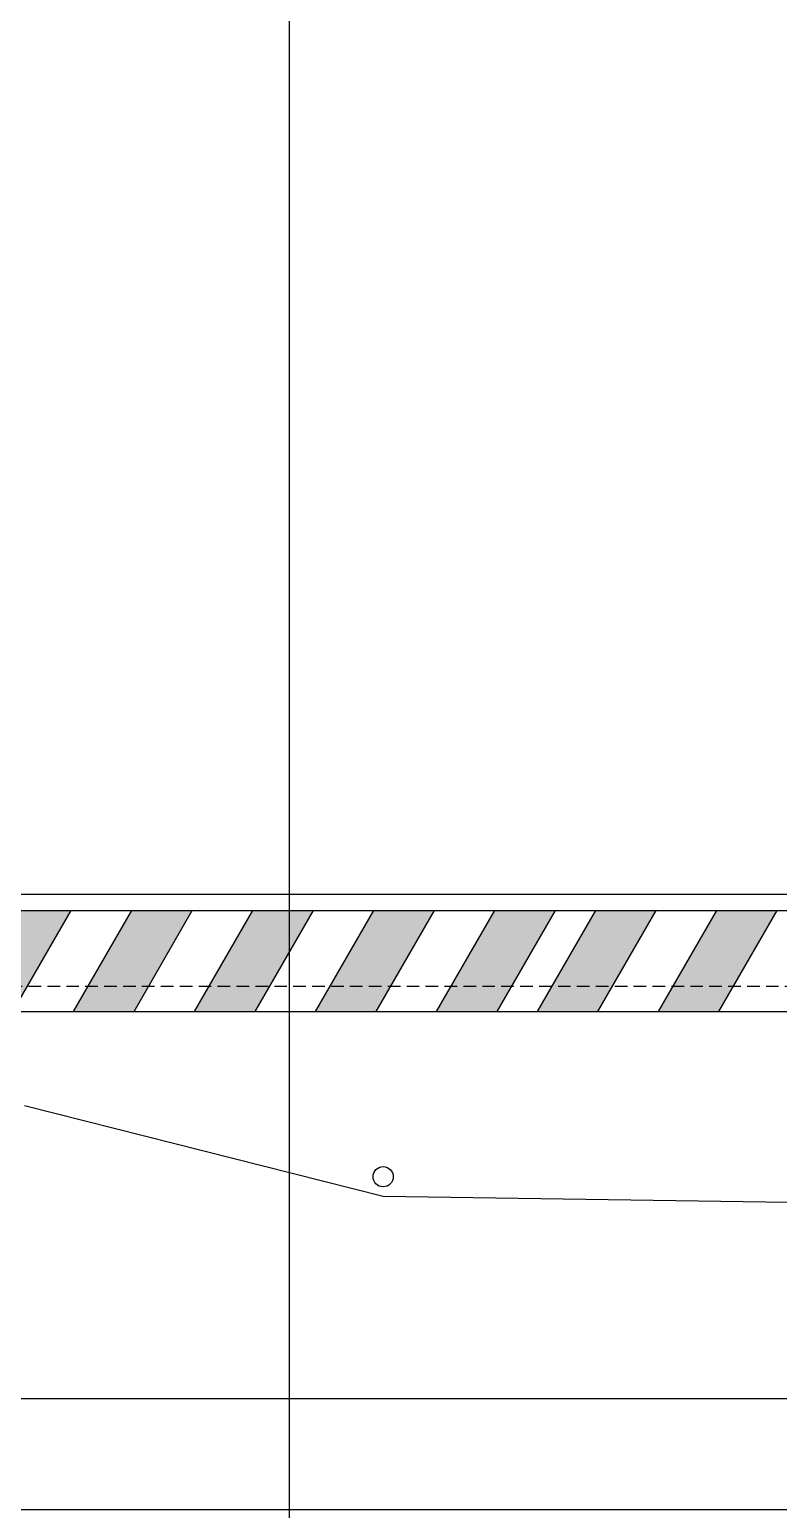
# Model space of a CAD drawing. Header units: millimetres. Extents: x 909 to 159266, y 137 to 21462.
# Drawn here: x 95299 to 96041, y 10276 to 11744 of the extents above; entities that cross this region are included whole.
import ezdxf

# ---------------------------------------------------------------- set-up
doc = ezdxf.new("R2010")
doc.units = ezdxf.units.MM
doc.header["$LTSCALE"] = 50
doc.header["$MEASUREMENT"] = 0
doc.linetypes.add('DASHED2', pattern=[0.375, 0.25, -0.125])
doc.linetypes.add('주단면도-1$0$주단면도-1$0$STD_CENTER', pattern=[66, 60, -2, 2, -2])
doc.layers.add('주단면도-1$0$주단면도-1$0$A-ST-AXIS-CEN', color=252, linetype='주단면도-1$0$주단면도-1$0$STD_CENTER')

# ---------------------------------------------------------------- blocks, each defined once
blk = doc.blocks.new('주단면도-1$0$DL-1(단)')
h = blk.add_hatch(color=2)
h.dxf.hatch_style = 1
h.paths.add_polyline_path([(183.9, -16), (123.9, -16), (104, -50.5), (104, -116), (126.1, -116)])
h = blk.add_hatch(color=2)
h.dxf.hatch_style = 1
h.paths.add_polyline_path([(303.9, -16), (243.9, -16), (186.1, -116), (246.1, -116)])
h = blk.add_hatch(color=2)
h.dxf.hatch_style = 1
h.paths.add_polyline_path([(423.9, -16), (363.9, -16), (306.1, -116), (366.1, -116)])
h = blk.add_hatch(color=2)
h.dxf.hatch_style = 1
h.paths.add_polyline_path([(543.9, -16), (483.9, -16), (426.1, -116), (486.1, -116)])
h = blk.add_hatch(color=2)
h.dxf.hatch_style = 1
h.paths.add_polyline_path([(663.9, -16), (603.9, -16), (546.1, -116), (606.1, -116)])
h = blk.add_hatch(color=2)
h.dxf.hatch_style = 1
h.paths.add_polyline_path([(763.9, -16), (703.9, -16), (646.1, -116), (706.1, -116)])
h = blk.add_hatch(color=2)
h.dxf.hatch_style = 1
h.paths.add_polyline_path([(883.9, -16), (823.9, -16), (766.1, -116), (826.1, -116)])
at = {"color": 4}
for p, q in [((2804.1, 0), (88, 0)), ((104, -116), (2800.1, -116)), ((137.6, -209.4), (493.1, -299.2)), ((493.1, -299.2), (1395.5, -312.8)), ((0.1, -500), (2880.1, -500)), ((0.1, -610), (2880.1, -610))]:
    blk.add_line(p, q, dxfattribs=at)
at = {"color": 7}
for p, q in [((126.1, -116), (183.9, -16)), ((186.1, -116), (243.9, -16)), ((246.1, -116), (303.9, -16)), ((306.1, -116), (363.9, -16)), ((366.1, -116), (423.9, -16)), ((426.1, -116), (483.9, -16)), ((486.1, -116), (543.9, -16)), ((546.1, -116), (603.9, -16)), ((606.1, -116), (663.9, -16)), ((646.1, -116), (703.9, -16)), ((706.1, -116), (763.9, -16)), ((766.1, -116), (823.9, -16)), ((826.1, -116), (883.9, -16))]:
    blk.add_line(p, q, dxfattribs=at)
at = {"color": 252, "linetype": 'DASHED2'}
blk.add_line((104, -91), (2784.5, -91), dxfattribs=at)
at = {"color": 4}
blk.add_lwpolyline([(104, -16), (2784.5, -16), (2784.5, -16)], dxfattribs=at)
at = {"color": 7}
blk.add_circle((493.1, -280), 10, dxfattribs=at)

msp = doc.modelspace()

# ---------------------------------------------------------------- linework, layer by layer
at = {"layer": '주단면도-1$0$주단면도-1$0$A-ST-AXIS-CEN', "color": 1, "linetype": 'Continuous'}
for p, q in [((95556.4, 20617.1, 0), (95556.4, 9202.7, 0)), ((95556.4, 20617.1, 0), (95556.4, 9202.7, 0)), ((101956.5, 10886.2, 0), (93822.4, 10886.2, 0))]:
    msp.add_line(p, q, dxfattribs=at)

# ---------------------------------------------------------------- block references
msp.add_blockref('주단면도-1$0$DL-1(단)', (95156.4, 10886.2, 0))

doc.saveas('drawing.dxf')
